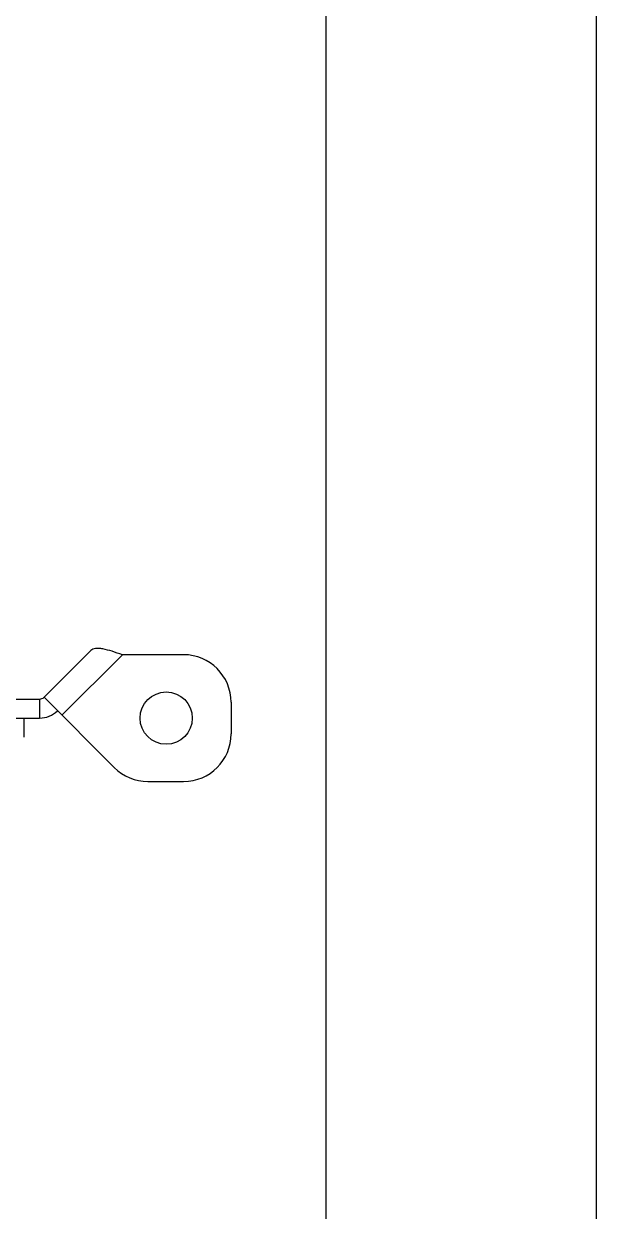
# Model space of a CAD drawing. Extents: x 27938 to 1507990, y 110129 to 923079.
# Drawn here: x 563041 to 565141, y 380267 to 384621 of the extents above; entities that cross this region are included whole.
import ezdxf

# ---------------------------------------------------------------- set-up
doc = ezdxf.new("R2010")
doc.units = 0
doc.header["$LTSCALE"] = 1000
doc.header["$MEASUREMENT"] = 0
doc.layers.add('A-文字', color=3, linetype='Continuous', lineweight=30)

msp = doc.modelspace()

# ---------------------------------------------------------------- linework, layer by layer
at = {"linetype": 'Continuous'}
for p, q in [((563286.2, 382322.5), (563115.1, 382151.4)), ((563402.3, 382307.2), (563180.8, 382085.7)), ((563627.1, 382307.2), (563402.3, 382307.2)), ((563115.1, 382151.4), (563372.8, 381893.6)), ((562575.9, 382144.6), (563098.6, 382144.6)), ((563098.6, 382144.6), (563098.6, 382074.9)), ((563801.4, 382133), (563801.4, 382016.8)), ((562709.9, 382074.9), (563098.6, 382074.9)), ((563040.6, 382074.9), (563040.6, 382005.2)), ((563496, 381842.6), (563627.1, 381842.6))]:
    msp.add_line(p, q, dxfattribs=at)
msp.add_lwpolyline([(545149.7, 387132.7), (564150.3, 387132.7), (564146, 372277.4), (545149.7, 372277.4)], close=True)
msp.add_circle((563563.3, 382074.9), 95.8, dxfattribs=at)
for centre, radius, start, end in [((563627.1, 382133), 174.2, 0, 90), ((563098.6, 382167.8), 23.2, 270, 315), ((563098.6, 382167.8), 92.9, 270, 315), ((563627.1, 382016.8), 174.2, 270, 0), ((563496, 382016.8), 174.2, 225, 270)]:
    msp.add_arc(centre, radius, start, end, dxfattribs=at)
msp.add_open_spline([(563402.3, 382307.2), (563389.8, 382311.5), (563366.2, 382319.6), (563337.5, 382327.7), (563316.9, 382330.6), (563301.6, 382330.7), (563290.7, 382327), (563286.2, 382322.5)], degree=3, knots=[0, 0, 0, 0, 0.328857, 0.618406, 0.739037, 0.8414, 1, 1, 1, 1], dxfattribs=at)
at = {"layer": 'A-文字'}
msp.add_lwpolyline([(494536.9, 391257), (565141, 391257), (565141, 333855.3), (494536.9, 333855.3)], close=True, dxfattribs=at)

doc.saveas('drawing.dxf')
